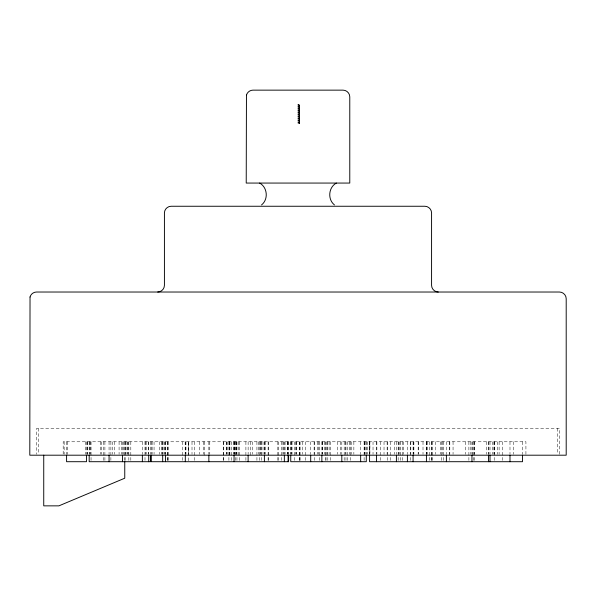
<?xml version="1.0" encoding="UTF-8"?>
<svg xmlns="http://www.w3.org/2000/svg" width="596" height="596" viewBox="0 0 596 596"><rect width="100%" height="100%" fill="white"/><g stroke="black" fill="none" stroke-linecap="round" stroke-linejoin="round"><path stroke-width="0.45" stroke-dasharray="2.98 2.23" d="M297.896 104.754L299.661 105.052L299.348 106.162L297.896 105.79L297.896 104.754L299.661 105.052M297.896 105.79L299.661 106.081M297.896 106.691L299.661 106.982L299.348 108.099L297.896 107.727L297.896 106.691L299.661 106.982M297.896 107.727L299.661 108.018M297.896 108.628L299.661 108.919L299.348 110.036L297.896 109.664L297.896 108.628L299.661 108.919M297.896 109.664L299.661 109.955M297.896 110.565L299.661 110.856L299.348 111.974L297.896 111.594L297.896 110.565L299.661 110.856M297.896 111.594L299.661 111.892M297.896 112.502L299.661 112.793L299.348 113.91L297.896 113.531L297.896 112.502L299.661 112.793M297.896 113.531L299.661 113.829M297.896 114.432L299.661 114.73L299.348 115.84L297.896 115.468L297.896 114.432L299.661 114.73M297.896 115.468L299.661 115.758M297.896 116.369L299.661 116.667L299.348 117.777L297.896 117.405L297.896 116.369L299.661 116.667M297.896 117.405L299.661 117.695M297.896 118.306L299.661 118.604L299.348 119.714L297.896 119.342L297.896 118.306L299.661 118.604M297.896 119.342L299.661 119.632M297.903 120.25L299.669 120.541L299.356 121.659L297.903 121.279L297.903 120.25L299.669 120.541M297.903 121.279L299.676 121.569M297.918 122.187L299.684 122.478L299.371 123.596L297.918 123.223L297.918 122.187L299.684 122.478M297.918 123.223L299.691 123.514M299.348 105.134L299.348 106.162M299.371 122.567L299.371 123.596M299.348 107.071L299.348 108.099M299.356 120.623L299.356 121.659M298.238 122.106L298.238 123.141M298.216 104.672L298.216 105.708M298.216 106.609L298.216 107.645M298.224 120.169L298.224 121.197M559.435 454.271L559.435 428.375L36.565 428.375L36.565 454.271M557.744 428.375L557.744 454.271M525.925 454.301L525.925 441.785L63.176 441.785L63.176 454.301M522.498 441.785L522.498 454.465M513.417 441.785L513.417 454.301M509.99 441.785L509.99 454.465M502.525 441.785L502.525 460.805M499.105 441.785L499.105 454.301M497.638 441.785L497.638 454.301M494.211 441.785L494.211 460.805M494.106 441.785L494.106 454.301M494.002 441.785L494.002 454.301M492.281 441.785L492.281 454.301M490.016 441.785L490.016 454.465M488.862 441.785L488.862 454.465M488.482 441.785L488.504 454.465M486.597 441.785L486.597 454.301M474.334 441.785L474.334 454.301M474.237 441.785L474.237 460.805M473.485 441.785L473.485 461.706M472.397 441.785L472.397 455.195M471.957 441.785L471.957 454.465M470.818 441.785L470.818 454.301M468.888 441.785L468.888 460.805M465.461 441.785L465.461 454.301M453.057 441.785L453.057 454.301M449.809 441.785L449.809 454.301M449.645 441.785L449.645 460.805M446.389 441.785L446.389 454.465M443.633 441.785L443.633 460.805M442.783 441.785L442.783 454.301M441.621 441.785L441.621 460.805M440.407 441.785L440.407 454.301M435.385 441.785L435.385 454.301M432.726 441.785L432.726 460.805M431.832 441.785L431.832 461.706M431.735 441.785L431.735 461.706M429.709 441.785L429.709 460.805M427.526 441.785L427.526 454.301M426.58 441.785L426.58 454.301M426.431 441.785L426.431 454.465M426.289 441.785L426.289 454.301M423.011 441.785L423.011 454.301M418.377 441.785L418.377 454.301M418.154 441.785L418.154 454.301M413.892 441.785L413.892 454.301M413.319 441.785L413.319 454.465M413.088 441.785L413.088 454.465M410.823 441.785L410.823 454.301M410.473 441.785L410.473 460.805M407.403 441.785L407.403 454.465M403.641 441.785L403.641 454.301M402.293 441.785L402.293 460.805M400.221 441.785L400.221 460.805M399.827 441.785L399.827 454.301M398.731 441.785L398.731 454.301M398.165 441.785L398.165 461.706M396.407 441.785L396.407 454.465M394.597 441.785L394.597 454.301M390.536 441.785L390.536 460.805M387.445 441.785L387.445 460.805M387.117 441.785L387.117 454.301M384.025 441.785L384.025 454.301M380.285 441.785L380.285 460.805M376.873 441.785L376.873 454.301M376.449 441.785L376.449 454.465M373.029 441.785L373.029 454.301M369.87 454.465L369.87 441.785L369.848 454.301M369.58 441.785L369.58 454.465M369.453 441.785L369.453 454.301M367.538 441.785L367.538 454.301M366.287 441.785L366.287 454.465M365.892 441.785L365.892 454.465M364.812 441.785L364.812 454.301M364.514 441.785L364.514 454.301M364.119 441.785L364.119 460.805M360.655 441.785L360.655 454.465M353.86 441.785L353.86 454.301M351.2 441.785L351.2 454.301M350.441 441.785L350.441 460.805M349.383 441.785L349.383 454.301M347.773 441.785L347.773 460.805M345.971 441.785L345.971 460.805M345.233 441.785L345.233 454.301M344.183 441.785L344.183 460.805M341.813 441.785L341.813 454.465M340.77 441.785L340.696 454.465M337.276 441.785L337.276 454.301M330.467 441.785L330.467 460.805M329.134 441.785L329.134 454.301M327.8 441.785L327.8 460.805M327.04 441.785L327.04 454.301M326.034 441.785L326.034 460.805M325.714 441.785L325.714 460.805M324.38 441.785L324.38 454.301M322.704 441.785L322.704 454.301M322.615 441.785L322.615 454.301M321.855 441.785L321.855 454.465M319.285 441.785L319.285 460.805M318.435 441.785L318.435 454.301M317.787 441.785L317.787 454.301M314.375 441.785L314.375 460.805M314.122 441.785L314.122 454.301M310.702 441.785L310.702 454.465M305.741 441.785L305.741 460.805M302.314 441.785L302.314 454.301M300.101 441.785L300.101 460.805M299.646 441.785L299.646 461.706M299.348 109.001L299.348 110.036M299.348 110.938L299.348 111.974M299.348 112.875L299.348 113.91M299.348 114.812L299.348 115.84M299.348 116.749L299.348 117.777M299.348 118.686L299.348 119.714M299.311 441.785L299.311 460.805M298.216 108.546L298.216 109.575M298.216 110.484L298.216 111.512M298.216 112.421L298.216 113.449M298.216 114.35L298.216 115.386M298.216 116.287L298.216 117.323M298.216 118.224L298.216 119.26M296.54 441.785L296.54 454.301M296.085 441.785L296.085 454.301M295.884 441.785L295.884 454.301M294.439 441.785L294.439 460.805M292.025 441.785L292.025 454.301M291.504 441.785L291.504 454.301M291.019 441.785L291.019 454.301M290.744 441.785L290.744 454.465M288.613 441.785L288.613 454.465M288.084 441.785L288.084 454.465M287.771 441.785L287.771 454.301M287.324 441.785L287.324 454.301M285.074 441.785L285.074 454.301M284.352 441.785L284.352 454.465M283.234 441.785L283.234 454.301M282.921 441.785L282.921 454.301M281.655 441.785L281.655 460.805M278.198 441.785L278.198 461.706M277.863 441.785L277.863 461.706M268.677 441.785L268.677 460.805M268.111 441.785L268.111 460.805M265.257 441.785L265.257 454.301M264.684 441.785L264.684 454.301M264.393 441.785L264.393 454.465M263.015 441.785L263.015 454.301M261.681 441.785L261.681 460.805M260.974 441.785L260.974 454.301M260.355 441.785L260.355 454.301M259.595 441.785L259.595 460.805M258.254 441.785L258.254 454.301M256.928 441.785L256.928 460.805M252.756 441.785L252.756 454.301M250.342 441.785L250.342 455.195M248.122 441.785L248.122 454.465M245.902 441.785L245.902 460.805M239.614 441.785L239.614 460.805M238.527 441.785L238.527 455.195M236.955 441.785L236.955 460.805M236.657 441.785L236.657 454.301M236.195 441.785L236.195 454.301M235.569 441.785L235.569 460.805M234.928 441.785L234.928 454.465M234.414 441.785L234.414 454.465M234.049 441.785L234.049 454.465M233.535 441.785L233.535 454.301M231.524 441.785L231.524 461.706M229.892 441.785L229.892 454.301M229.535 441.785L229.535 455.195M229.356 441.785L229.356 454.301M228.909 441.785L228.909 460.805M227.136 441.785L227.136 454.301M226.838 441.785L226.838 454.301M226.577 441.785L226.577 454.301M223.552 441.785L223.552 460.805M223.262 441.785L223.262 460.805M209.785 441.785L209.785 454.465M208.861 441.785L208.861 454.465M204.704 441.785L204.704 455.195M203.616 441.785L203.616 454.301M199.518 441.785L199.518 454.301M194.482 441.785L194.482 460.805M192.009 441.785L192.009 454.301M188.716 441.785L188.716 454.301M188.612 460.805L188.612 441.785L188.567 454.301M185.967 441.785L185.967 454.301M185.311 441.785L185.311 454.465M185.162 441.785L185.162 454.465M182.562 441.785L182.562 460.805M168.772 441.785L168.772 460.805M167.767 441.785L167.767 460.805M167.58 441.785L167.58 461.706M165.368 441.785L165.435 454.465M165.323 441.785L165.323 454.465M164.176 441.785L164.176 454.301M163.997 441.785L163.997 454.301M162.686 441.785L162.686 454.465M162.023 441.785L162.023 454.301M161.918 441.785L161.918 454.301M159.281 441.785L159.281 454.301M154.059 441.785L154.059 454.301M152.122 441.785L152.122 454.301M151.213 441.785L151.213 454.465M150.654 441.785L150.654 454.465M148.717 441.785L148.717 454.465M148.404 441.785L148.404 454.301M146.176 441.785L146.176 454.301M145.774 441.785L145.774 454.301M144.999 441.785L144.999 460.805M142.369 441.785L142.369 454.465M130.815 441.785L130.815 460.805M128.84 441.785L128.84 460.805M128.147 441.785L128.147 454.301M127.417 441.785L127.417 454.301M126.978 441.785L126.978 454.301M125.428 441.785L125.428 454.301M125.16 441.785L125.16 460.805M124.743 441.785L124.743 460.805M123.573 441.785L123.573 454.465M122.485 441.785L122.485 454.465M121.763 441.785L121.763 454.301M119.081 441.785L119.081 454.301M114.29 441.785L114.29 454.301M112.473 441.785L112.473 454.301M110.893 441.785L110.893 460.805M109.061 441.785L109.061 454.465M104.903 441.785L104.903 460.805M103.697 441.785L103.697 460.805M101.499 441.785L101.499 454.301M100.284 441.785L100.284 454.301M91.046 441.785L91.046 460.805M90.771 441.785L90.771 454.301M89.869 441.785L89.869 454.301M89.184 441.785L89.184 454.465M87.649 441.785L87.649 454.301M87.366 441.785L87.366 454.465M86.465 441.785L86.465 454.465M85.779 441.785L85.779 454.301M67.527 441.785L67.527 454.465M66.588 441.785L66.588 454.465M64.13 441.785L64.13 454.301M38.256 428.375L38.256 454.271"/><path stroke-width="0.89" d="M43.739 455.195L43.739 505.855L58.9 505.855L124.758 478.208L124.758 461.639M261.547 204.92C268.595 199.392 267.53 187.278 259.632 183.061M336.368 183.061C328.47 187.278 327.405 199.392 334.453 204.92M157.716 292.025C161.307 292.047 164.444 288.911 164.421 285.32L164.421 212.958C164.399 209.367 167.543 206.231 171.126 206.253L424.873 206.253C428.457 206.231 431.601 209.367 431.578 212.958L431.578 285.32C431.556 288.911 434.693 292.047 438.283 292.025M522.498 455.374L522.498 461.706L369.58 461.706L369.58 455.374M509.99 455.374L509.99 461.706M490.016 455.374L490.016 461.706M488.504 455.374L488.504 461.706M471.957 455.374L471.957 461.706M446.389 455.374L446.389 461.706M426.431 455.374L426.431 461.706M413.088 455.374L413.088 461.706M407.403 455.374L407.403 461.706M396.407 455.374L396.407 461.706M376.449 455.374L376.449 461.706M366.287 455.374L366.287 461.706L290.744 461.706L290.744 455.374M360.655 455.374L360.655 461.706M341.813 455.374L341.813 461.706M321.855 455.374L321.855 461.706M310.702 455.374L310.702 461.706M288.613 455.374L288.613 461.706L151.213 461.706L151.213 455.374M288.084 455.374L288.084 461.706M284.352 455.374L284.352 461.706M264.393 455.374L264.393 461.706M248.122 455.374L248.122 461.706M234.049 455.374L234.049 461.706M208.861 455.374L208.861 461.706M185.311 455.374L185.311 461.706M165.435 455.374L165.435 461.706M162.686 455.374L162.686 461.706M150.654 455.374L150.654 461.706L89.184 461.706L89.184 455.374M148.717 455.374L148.717 461.706M142.369 455.374L142.369 461.706M122.485 455.374L122.485 461.706M109.061 455.374L109.061 461.706M86.465 455.374L86.465 461.706L66.588 461.706L66.588 455.374M30.031 296.994L29.8 455.195L566.2 455.195L566.2 298.73C566.222 295.139 563.086 292.003 559.495 292.025L36.505 292.025C33.54 292.04 30.813 294.133 30.031 296.994M246.453 95.114L246.222 183.061L349.777 183.061L349.777 96.85C349.8 93.259 346.656 90.123 343.072 90.145L252.928 90.145C249.97 90.16 247.236 92.253 246.453 95.114"/></g></svg>
